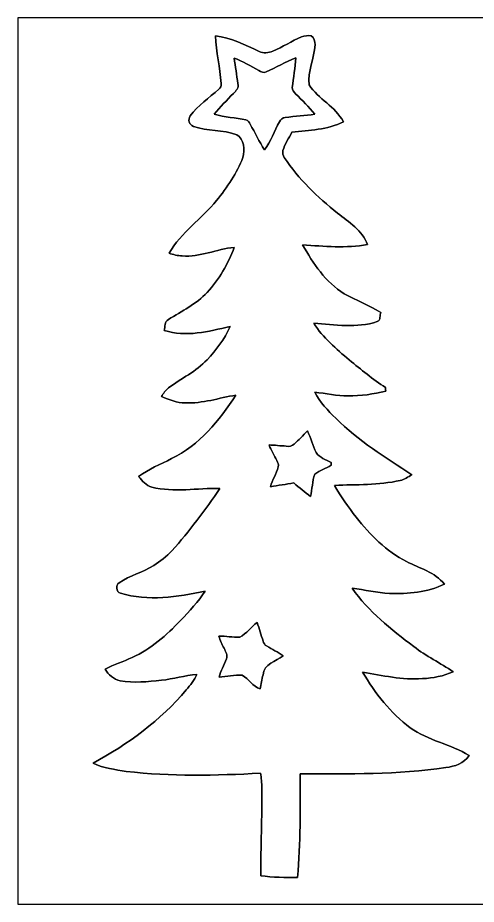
# Model space of a CAD drawing. Header units: centimetres. Extents: x -16.8 to 16.8, y -16.7 to 16.7.
# Drawn here: x -16.77 to 0.46, y -16.67 to 16.67 of the extents above; entities that cross this region are included whole.
import ezdxf

# ---------------------------------------------------------------- set-up
doc = ezdxf.new("R2010")
doc.units = ezdxf.units.CM
doc.header["$MEASUREMENT"] = 0
doc.layers.add('Layer 1', color=7, linetype='Continuous')

msp = doc.modelspace()

# ---------------------------------------------------------------- linework, layer by layer
at = {"layer": 'Layer 1', "color": 7}
for points, knots in [([(-16.77458, 16.66875), (-16.77458, 16.66875), (16.77458, 16.66875), (16.77458, 16.66875), (16.77458, 16.66875), (16.77458, 16.66875), (16.77458, -16.66875), (16.77458, -16.66875), (16.77458, -16.66875), (16.77458, -16.66875), (-16.77458, -16.66875), (-16.77458, -16.66875), (-16.77458, -16.66875), (-16.77458, -16.66875), (-16.77458, 16.66875), (-16.77458, 16.66875), (-16.77458, 16.66875), (-16.77458, 16.66875), (-16.77458, 16.66875), (-16.77458, 16.66875)], [0, 0, 0, 0, 0.16666667, 0.16666667, 0.16666667, 0.16666667, 0.33333333, 0.33333333, 0.33333333, 0.33333333, 0.5, 0.5, 0.5, 0.5, 0.66666667, 0.66666667, 0.66666667, 0.66666667, 1, 1, 1, 1]), ([(-6.10729, 15.94838), (-6.48088, 15.79421), (-6.81637, 15.56103), (-7.19102, 15.40969), (-7.19102, 15.40969), (-7.35189, 15.34054), (-7.54168, 15.32819), (-7.7022, 15.40404), (-7.7022, 15.40404), (-8.23454, 15.63476), (-8.757, 15.93568), (-9.34791, 15.98189), (-9.34791, 15.98189), (-9.31333, 15.38146), (-9.17504, 14.79197), (-9.12566, 14.1926), (-9.12566, 14.1926), (-9.11437, 14.11076), (-9.15353, 14.03138), (-9.21879, 13.98164), (-9.21879, 13.98164), (-9.5825, 13.65356), (-10.00231, 13.37663), (-10.29194, 12.97446), (-10.29194, 12.97446), (-10.38825, 12.83794), (-10.33533, 12.63862), (-10.17376, 12.58358), (-10.17376, 12.58358), (-9.65024, 12.39273), (-9.06604, 12.47457), (-8.54604, 12.26714), (-8.54604, 12.26714), (-8.25994, 12.10769), (-8.22678, 11.69776), (-8.3118, 11.41448), (-8.3118, 11.41448), (-8.54216, 10.82146), (-8.90305, 10.28771), (-9.30134, 9.79523), (-9.30134, 9.79523), (-9.86367, 9.10625), (-10.64013, 8.59543), (-11.08745, 7.81509), (-11.08745, 7.81509), (-10.93011, 7.76041), (-10.76784, 7.71737), (-10.59991, 7.71454), (-10.59991, 7.71454), (-9.92399, 7.6521), (-9.30099, 7.97242), (-8.63847, 8.0331), (-8.63847, 8.0331), (-8.86883, 7.41292), (-9.20291, 6.82449), (-9.65518, 6.33906), (-9.65518, 6.33906), (-10.06581, 5.90374), (-10.60873, 5.63563), (-11.11003, 5.32377), (-11.11003, 5.32377), (-11.25643, 5.24334), (-11.23527, 5.04366), (-11.26666, 4.90855), (-11.26666, 4.90855), (-10.45739, 4.64079), (-9.59873, 4.87856), (-8.79687, 5.05284), (-8.79687, 5.05284), (-8.99548, 4.58329), (-9.31369, 4.17371), (-9.65976, 3.80365), (-9.65976, 3.80365), (-10.07639, 3.36726), (-10.62955, 3.10409), (-11.10968, 2.74884), (-11.10968, 2.74884), (-11.22433, 2.66453), (-11.30512, 2.54423), (-11.3725, 2.42041), (-11.3725, 2.42041), (-11.0871, 2.30576), (-10.79359, 2.18299), (-10.48032, 2.18581), (-10.48032, 2.18581), (-9.83121, 2.15547), (-9.20997, 2.37349), (-8.57814, 2.47579), (-8.57814, 2.47579), (-9.20291, 1.53), (-9.94622, 0.58914), (-10.99361, 0.09137), (-10.99361, 0.09137), (-11.41236, -0.12524), (-11.85792, -0.29669), (-12.23328, -0.58879), (-12.23328, -0.58879), (-12.08969, -0.74048), (-11.95352, -0.93204), (-11.73692, -0.98037), (-11.73692, -0.98037), (-10.89836, -1.19133), (-10.027, -1.01529), (-9.17575, -1.02941), (-9.17575, -1.02941), (-9.72749, -1.84714), (-10.3191, -2.64301), (-10.98515, -3.37326), (-10.98515, -3.37326), (-11.18164, -3.59022), (-11.41413, -3.77331), (-11.66319, -3.92606), (-11.66319, -3.92606), (-12.07241, -4.18747), (-12.55466, -4.30565), (-12.95894, -4.57518), (-12.95894, -4.57518), (-13.11204, -4.65949), (-13.07677, -4.92548), (-12.91484, -4.97276), (-12.91484, -4.97276), (-11.87309, -5.28355), (-10.76678, -5.11528), (-9.72573, -4.88915), (-9.72573, -4.88915), (-9.99278, -5.29167), (-10.32193, -5.64797), (-10.65318, -5.99793), (-10.65318, -5.99793), (-11.17812, -6.55461), (-11.77149, -7.06684), (-12.47281, -7.38646), (-12.47281, -7.38646), (-12.80583, -7.54768), (-13.16284, -7.65422), (-13.49199, -7.82391), (-13.49199, -7.82391), (-13.36075, -8.02957), (-13.17237, -8.21584), (-12.92472, -8.26417), (-12.92472, -8.26417), (-12.41284, -8.35307), (-11.88791, -8.30263), (-11.37532, -8.24371), (-11.37532, -8.24371), (-10.92518, -8.20208), (-10.49091, -8.06344), (-10.04076, -8.02428), (-10.04076, -8.02428), (-10.13001, -8.24618), (-10.29335, -8.42469), (-10.44293, -8.60742), (-10.44293, -8.60742), (-11.40037, -9.76066), (-12.63756, -10.64683), (-13.94389, -11.36403), (-13.94389, -11.36403), (-13.55478, -11.55277), (-13.11734, -11.60321), (-12.69506, -11.67095), (-12.69506, -11.67095), (-11.02078, -11.87132), (-9.3278, -11.83146), (-7.64752, -11.73797), (-7.64752, -11.73797), (-7.62106, -11.92177), (-7.59848, -12.10733), (-7.60201, -12.29395), (-7.60201, -12.29395), (-7.58613, -13.39497), (-7.64293, -14.49493), (-7.64187, -15.59595), (-7.64187, -15.59595), (-7.18432, -15.65275), (-6.71936, -15.67639), (-6.25828, -15.65769), (-6.25828, -15.65769), (-6.13904, -14.36476), (-6.16444, -13.06301), (-6.16091, -11.76584), (-6.16091, -11.76584), (-4.33388, -11.75702), (-2.49449, -11.79936), (-0.68192, -11.52878), (-0.68192, -11.52878), (-0.35066, -11.48609), (-0.00529, -11.36967), (0.19015, -11.0804), (0.19015, -11.0804), (-0.50483, -10.64013), (-1.3522, -10.51842), (-2.02036, -10.02877), (-2.02036, -10.02877), (-2.7686, -9.48408), (-3.34257, -8.72737), (-3.81212, -7.93856), (-3.81212, -7.93856), (-3.06952, -8.0585), (-2.32339, -8.25112), (-1.56457, -8.18092), (-1.56457, -8.18092), (-1.16593, -8.17139), (-0.77399, -8.08002), (-0.40534, -7.93044), (-0.40534, -7.93044), (-0.88971, -7.59531), (-1.42804, -7.3406), (-1.89336, -6.97512), (-1.89336, -6.97512), (-2.7365, -6.32919), (-3.59445, -5.65961), (-4.20829, -4.78155), (-4.20829, -4.78155), (-3.73768, -4.84293), (-3.27484, -4.959), (-2.79894, -4.98087), (-2.79894, -4.98087), (-2.10044, -5.00662), (-1.37266, -4.94171), (-0.7366, -4.62986), (-0.7366, -4.62986), (-1.09996, -4.18571), (-1.67005, -4.02872), (-2.16429, -3.78425), (-2.16429, -3.78425), (-2.92312, -3.39619), (-3.53413, -2.77636), (-4.05306, -2.11138), (-4.05306, -2.11138), (-4.34622, -1.73002), (-4.64185, -1.34338), (-4.86481, -0.91581), (-4.86481, -0.91581), (-4.04424, -0.8823), (-3.21169, -0.91228), (-2.40453, -0.73307), (-2.40453, -0.73307), (-2.24367, -0.69497), (-2.10291, -0.60219), (-1.9618, -0.51929), (-1.9618, -0.51929), (-2.95099, 0.13264), (-3.97545, 0.75953), (-4.8133, 1.60726), (-4.8133, 1.60726), (-5.12128, 1.89689), (-5.41443, 2.2098), (-5.61375, 2.58657), (-5.61375, 2.58657), (-5.19501, 2.53824), (-4.78049, 2.44969), (-4.35716, 2.45322), (-4.35716, 2.45322), (-3.87985, 2.43734), (-3.40713, 2.51672), (-2.94499, 2.62925), (-2.94499, 2.62925), (-2.94711, 2.6737), (-2.94887, 2.7178), (-2.95063, 2.7619), (-2.95063, 2.7619), (-3.429, 3.07516), (-3.87103, 3.43958), (-4.31447, 3.79942), (-4.31447, 3.79942), (-4.79743, 4.21922), (-5.30789, 4.63515), (-5.65079, 5.18301), (-5.65079, 5.18301), (-4.85987, 5.12374), (-4.03331, 4.98546), (-3.26249, 5.24087), (-3.26249, 5.24087), (-3.12491, 5.2892), (-3.16971, 5.48287), (-3.13302, 5.58412), (-3.13302, 5.58412), (-3.57152, 5.85611), (-4.05201, 6.04767), (-4.50603, 6.28932), (-4.50603, 6.28932), (-5.20453, 6.71936), (-5.66738, 7.43338), (-6.06848, 8.12871), (-6.06848, 8.12871), (-5.25709, 8.06767), (-4.43406, 8.00065), (-3.6262, 8.13611), (-3.6262, 8.13611), (-3.8287, 8.67163), (-4.32788, 8.98102), (-4.75298, 9.32286), (-4.75298, 9.32286), (-5.5185, 9.91588), (-6.21736, 10.6045), (-6.7564, 11.41271), (-6.7564, 11.41271), (-6.80438, 11.48891), (-6.83507, 11.58205), (-6.80614, 11.6713), (-6.80614, 11.6713), (-6.74123, 11.92071), (-6.58636, 12.13379), (-6.4703, 12.36063), (-6.4703, 12.36063), (-5.81801, 12.45482), (-5.12939, 12.44), (-4.53319, 12.75997), (-4.53319, 12.75997), (-4.84823, 13.32265), (-5.46453, 13.61828), (-5.82613, 14.14392), (-5.82613, 14.14392), (-5.87481, 14.65968), (-5.62998, 15.14193), (-5.59929, 15.65134), (-5.59929, 15.65134), (-5.59717, 15.77516), (-5.62857, 15.92051), (-5.74393, 15.98789), (-5.74393, 15.98789), (-5.86352, 16.01964), (-5.99193, 15.98577), (-6.10729, 15.94838), (-6.10729, 15.94838), (-6.10729, 15.94838), (-6.10729, 15.94838), (-6.10729, 15.94838)], [0, 0, 0, 0, 0.01204819, 0.01204819, 0.01204819, 0.01204819, 0.02409639, 0.02409639, 0.02409639, 0.02409639, 0.03614458, 0.03614458, 0.03614458, 0.03614458, 0.04819277, 0.04819277, 0.04819277, 0.04819277, 0.06024096, 0.06024096, 0.06024096, 0.06024096, 0.07228916, 0.07228916, 0.07228916, 0.07228916, 0.08433735, 0.08433735, 0.08433735, 0.08433735, 0.09638554, 0.09638554, 0.09638554, 0.09638554, 0.10843373, 0.10843373, 0.10843373, 0.10843373, 0.12048193, 0.12048193, 0.12048193, 0.12048193, 0.13253012, 0.13253012, 0.13253012, 0.13253012, 0.14457831, 0.14457831, 0.14457831, 0.14457831, 0.15662651, 0.15662651, 0.15662651, 0.15662651, 0.1686747, 0.1686747, 0.1686747, 0.1686747, 0.18072289, 0.18072289, 0.18072289, 0.18072289, 0.19277108, 0.19277108, 0.19277108, 0.19277108, 0.20481928, 0.20481928, 0.20481928, 0.20481928, 0.21686747, 0.21686747, 0.21686747, 0.21686747, 0.22891566, 0.22891566, 0.22891566, 0.22891566, 0.24096386, 0.24096386, 0.24096386, 0.24096386, 0.25301205, 0.25301205, 0.25301205, 0.25301205, 0.26506024, 0.26506024, 0.26506024, 0.26506024, 0.27710843, 0.27710843, 0.27710843, 0.27710843, 0.28915663, 0.28915663, 0.28915663, 0.28915663, 0.30120482, 0.30120482, 0.30120482, 0.30120482, 0.31325301, 0.31325301, 0.31325301, 0.31325301, 0.3253012, 0.3253012, 0.3253012, 0.3253012, 0.3373494, 0.3373494, 0.3373494, 0.3373494, 0.34939759, 0.34939759, 0.34939759, 0.34939759, 0.36144578, 0.36144578, 0.36144578, 0.36144578, 0.37349398, 0.37349398, 0.37349398, 0.37349398, 0.38554217, 0.38554217, 0.38554217, 0.38554217, 0.39759036, 0.39759036, 0.39759036, 0.39759036, 0.40963855, 0.40963855, 0.40963855, 0.40963855, 0.42168675, 0.42168675, 0.42168675, 0.42168675, 0.43373494, 0.43373494, 0.43373494, 0.43373494, 0.44578313, 0.44578313, 0.44578313, 0.44578313, 0.45783133, 0.45783133, 0.45783133, 0.45783133, 0.46987952, 0.46987952, 0.46987952, 0.46987952, 0.48192771, 0.48192771, 0.48192771, 0.48192771, 0.4939759, 0.4939759, 0.4939759, 0.4939759, 0.5060241, 0.5060241, 0.5060241, 0.5060241, 0.51807229, 0.51807229, 0.51807229, 0.51807229, 0.53012048, 0.53012048, 0.53012048, 0.53012048, 0.54216867, 0.54216867, 0.54216867, 0.54216867, 0.55421687, 0.55421687, 0.55421687, 0.55421687, 0.56626506, 0.56626506, 0.56626506, 0.56626506, 0.57831325, 0.57831325, 0.57831325, 0.57831325, 0.59036145, 0.59036145, 0.59036145, 0.59036145, 0.60240964, 0.60240964, 0.60240964, 0.60240964, 0.61445783, 0.61445783, 0.61445783, 0.61445783, 0.62650602, 0.62650602, 0.62650602, 0.62650602, 0.63855422, 0.63855422, 0.63855422, 0.63855422, 0.65060241, 0.65060241, 0.65060241, 0.65060241, 0.6626506, 0.6626506, 0.6626506, 0.6626506, 0.6746988, 0.6746988, 0.6746988, 0.6746988, 0.68674699, 0.68674699, 0.68674699, 0.68674699, 0.69879518, 0.69879518, 0.69879518, 0.69879518, 0.71084337, 0.71084337, 0.71084337, 0.71084337, 0.72289157, 0.72289157, 0.72289157, 0.72289157, 0.73493976, 0.73493976, 0.73493976, 0.73493976, 0.74698795, 0.74698795, 0.74698795, 0.74698795, 0.75903614, 0.75903614, 0.75903614, 0.75903614, 0.77108434, 0.77108434, 0.77108434, 0.77108434, 0.78313253, 0.78313253, 0.78313253, 0.78313253, 0.79518072, 0.79518072, 0.79518072, 0.79518072, 0.80722892, 0.80722892, 0.80722892, 0.80722892, 0.81927711, 0.81927711, 0.81927711, 0.81927711, 0.8313253, 0.8313253, 0.8313253, 0.8313253, 0.84337349, 0.84337349, 0.84337349, 0.84337349, 0.85542169, 0.85542169, 0.85542169, 0.85542169, 0.86746988, 0.86746988, 0.86746988, 0.86746988, 0.87951807, 0.87951807, 0.87951807, 0.87951807, 0.89156627, 0.89156627, 0.89156627, 0.89156627, 0.90361446, 0.90361446, 0.90361446, 0.90361446, 0.91566265, 0.91566265, 0.91566265, 0.91566265, 0.92771084, 0.92771084, 0.92771084, 0.92771084, 0.93975904, 0.93975904, 0.93975904, 0.93975904, 0.95180723, 0.95180723, 0.95180723, 0.95180723, 0.96385542, 0.96385542, 0.96385542, 0.96385542, 0.97590361, 0.97590361, 0.97590361, 0.97590361, 1, 1, 1, 1]), ([(-8.64447, 15.15286), (-8.31709, 15.03257), (-8.02252, 14.84383), (-7.7149, 14.68261), (-7.7149, 14.68261), (-7.62917, 14.64416), (-7.52969, 14.58277), (-7.43514, 14.63146), (-7.43514, 14.63146), (-7.05767, 14.79268), (-6.70666, 15.00964), (-6.32601, 15.16451), (-6.32601, 15.16451), (-6.33201, 14.78703), (-6.42197, 14.41838), (-6.45513, 14.04408), (-6.45513, 14.04408), (-6.46712, 13.94813), (-6.38951, 13.87722), (-6.33236, 13.8116), (-6.33236, 13.8116), (-6.08365, 13.56113), (-5.83212, 13.31207), (-5.60564, 13.04078), (-5.60564, 13.04078), (-5.9757, 12.98575), (-6.34859, 12.95964), (-6.72042, 12.92119), (-6.72042, 12.92119), (-6.81743, 12.9159), (-6.88799, 12.83688), (-6.93455, 12.75891), (-6.93455, 12.75891), (-7.13317, 12.41107), (-7.26264, 12.02478), (-7.49653, 11.6967), (-7.49653, 11.6967), (-7.70149, 12.00609), (-7.85495, 12.34475), (-8.03839, 12.66649), (-8.03839, 12.66649), (-8.07826, 12.72963), (-8.11812, 12.80724), (-8.1975, 12.82594), (-8.1975, 12.82594), (-8.58979, 12.92049), (-9.00571, 12.90496), (-9.38777, 13.04713), (-9.38777, 13.04713), (-9.15811, 13.31383), (-8.91752, 13.57066), (-8.66881, 13.81936), (-8.66881, 13.81936), (-8.57638, 13.92237), (-8.44868, 14.03315), (-8.503, 14.19331), (-8.503, 14.19331), (-8.54004, 14.51469), (-8.60072, 14.83254), (-8.64447, 15.15286)], [0, 0, 0, 0, 0.0625, 0.0625, 0.0625, 0.0625, 0.125, 0.125, 0.125, 0.125, 0.1875, 0.1875, 0.1875, 0.1875, 0.25, 0.25, 0.25, 0.25, 0.3125, 0.3125, 0.3125, 0.3125, 0.375, 0.375, 0.375, 0.375, 0.4375, 0.4375, 0.4375, 0.4375, 0.5, 0.5, 0.5, 0.5, 0.5625, 0.5625, 0.5625, 0.5625, 0.625, 0.625, 0.625, 0.625, 0.6875, 0.6875, 0.6875, 0.6875, 0.75, 0.75, 0.75, 0.75, 0.8125, 0.8125, 0.8125, 0.8125, 0.875, 0.875, 0.875, 0.875, 1, 1, 1, 1]), ([(-6.38704, 0.63606), (-6.20783, 0.78705), (-6.05014, 0.96097), (-5.88963, 1.13065), (-5.88963, 1.13065), (-5.76227, 0.86678), (-5.67478, 0.58632), (-5.56401, 0.31538), (-5.56401, 0.31538), (-5.42678, 0.12771), (-5.19465, 0.04833), (-4.99569, -0.05891), (-4.99569, -0.05891), (-4.99428, -0.08467), (-4.99181, -0.13582), (-4.99039, -0.16157), (-4.99039, -0.16157), (-5.19359, -0.27764), (-5.42396, -0.3496), (-5.60917, -0.49424), (-5.60917, -0.49424), (-5.70689, -0.76306), (-5.70653, -1.05939), (-5.77144, -1.33809), (-5.77144, -1.33809), (-5.98382, -1.17087), (-6.18913, -0.99519), (-6.40045, -0.82691), (-6.40045, -0.82691), (-6.6929, -0.87136), (-6.98429, -0.92146), (-7.27569, -0.96943), (-7.27569, -0.96943), (-7.20478, -0.70944), (-7.05767, -0.47766), (-6.98147, -0.21943), (-6.98147, -0.21943), (-6.95043, -0.13617), (-7.01604, -0.05821), (-7.04144, 0.01588), (-7.04144, 0.01588), (-7.13493, 0.21272), (-7.25064, 0.39864), (-7.33002, 0.60184), (-7.33002, 0.60184), (-7.11341, 0.6036), (-6.89928, 0.5648), (-6.68232, 0.56198), (-6.68232, 0.56198), (-6.57225, 0.52176), (-6.46642, 0.56691), (-6.38704, 0.63606)], [0, 0, 0, 0, 0.07142857, 0.07142857, 0.07142857, 0.07142857, 0.14285714, 0.14285714, 0.14285714, 0.14285714, 0.21428571, 0.21428571, 0.21428571, 0.21428571, 0.28571429, 0.28571429, 0.28571429, 0.28571429, 0.35714286, 0.35714286, 0.35714286, 0.35714286, 0.42857143, 0.42857143, 0.42857143, 0.42857143, 0.5, 0.5, 0.5, 0.5, 0.57142857, 0.57142857, 0.57142857, 0.57142857, 0.64285714, 0.64285714, 0.64285714, 0.64285714, 0.71428571, 0.71428571, 0.71428571, 0.71428571, 0.78571429, 0.78571429, 0.78571429, 0.78571429, 0.85714286, 0.85714286, 0.85714286, 0.85714286, 1, 1, 1, 1]), ([(-8.42539, -6.62446), (-8.1728, -6.48652), (-7.99888, -6.24699), (-7.77804, -6.06743), (-7.77804, -6.06743), (-7.69373, -6.2992), (-7.62882, -6.53732), (-7.55262, -6.77192), (-7.55262, -6.77192), (-7.52793, -6.84459), (-7.49864, -6.92503), (-7.41962, -6.95643), (-7.41962, -6.95643), (-7.21607, -7.08378), (-6.99629, -7.18573), (-6.79909, -7.32437), (-6.79909, -7.32437), (-7.06649, -7.53745), (-7.53039, -7.6267), (-7.5565, -8.03663), (-7.5565, -8.03663), (-7.59919, -8.21337), (-7.62988, -8.39258), (-7.66798, -8.57109), (-7.66798, -8.57109), (-7.94173, -8.47231), (-8.08849, -8.19362), (-8.3372, -8.05921), (-8.3372, -8.05921), (-8.62789, -8.02887), (-8.91858, -8.10754), (-9.20856, -8.13047), (-9.20856, -8.13047), (-9.14541, -7.88987), (-9.00712, -7.67856), (-8.93304, -7.44255), (-8.93304, -7.44255), (-8.87589, -7.2965), (-8.9602, -7.16703), (-9.01982, -7.04286), (-9.01982, -7.04286), (-9.09743, -6.89681), (-9.15988, -6.74299), (-9.22091, -6.58954), (-9.22091, -6.58954), (-8.95491, -6.57401), (-8.69033, -6.63998), (-8.42539, -6.62446)], [0, 0, 0, 0, 0.07692308, 0.07692308, 0.07692308, 0.07692308, 0.15384615, 0.15384615, 0.15384615, 0.15384615, 0.23076923, 0.23076923, 0.23076923, 0.23076923, 0.30769231, 0.30769231, 0.30769231, 0.30769231, 0.38461538, 0.38461538, 0.38461538, 0.38461538, 0.46153846, 0.46153846, 0.46153846, 0.46153846, 0.53846154, 0.53846154, 0.53846154, 0.53846154, 0.61538462, 0.61538462, 0.61538462, 0.61538462, 0.69230769, 0.69230769, 0.69230769, 0.69230769, 0.76923077, 0.76923077, 0.76923077, 0.76923077, 0.84615385, 0.84615385, 0.84615385, 0.84615385, 1, 1, 1, 1])]:
    msp.add_open_spline(points, degree=3, knots=knots, dxfattribs=at)
at = {"layer": 'Layer 1', "color": 252}
for points, knots in [([(-6.10729, 15.94838), (-5.99193, 15.98577), (-5.86352, 16.01964), (-5.74393, 15.98789), (-5.74393, 15.98789), (-5.62857, 15.92051), (-5.59717, 15.77516), (-5.59929, 15.65134), (-5.59929, 15.65134), (-5.62998, 15.14193), (-5.87481, 14.65968), (-5.82613, 14.14392), (-5.82613, 14.14392), (-5.46453, 13.61828), (-4.84823, 13.32265), (-4.53319, 12.75997), (-4.53319, 12.75997), (-5.12939, 12.44), (-5.81801, 12.45482), (-6.4703, 12.36063), (-6.4703, 12.36063), (-6.58636, 12.13379), (-6.74123, 11.92071), (-6.80614, 11.6713), (-6.80614, 11.6713), (-6.83507, 11.58205), (-6.80438, 11.48891), (-6.7564, 11.41271), (-6.7564, 11.41271), (-6.21736, 10.6045), (-5.5185, 9.91588), (-4.75298, 9.32286), (-4.75298, 9.32286), (-4.32788, 8.98102), (-3.8287, 8.67163), (-3.6262, 8.13611), (-3.6262, 8.13611), (-4.43406, 8.00065), (-5.25709, 8.06767), (-6.06848, 8.12871), (-6.06848, 8.12871), (-5.66738, 7.43338), (-5.20453, 6.71936), (-4.50603, 6.28932), (-4.50603, 6.28932), (-4.05201, 6.04767), (-3.57152, 5.85611), (-3.13302, 5.58412), (-3.13302, 5.58412), (-3.16971, 5.48287), (-3.12491, 5.2892), (-3.26249, 5.24087), (-3.26249, 5.24087), (-4.03331, 4.98546), (-4.85987, 5.12374), (-5.65079, 5.18301), (-5.65079, 5.18301), (-5.30789, 4.63515), (-4.79743, 4.21922), (-4.31447, 3.79942), (-4.31447, 3.79942), (-3.87103, 3.43958), (-3.429, 3.07516), (-2.95063, 2.7619), (-2.95063, 2.7619), (-2.94887, 2.7178), (-2.94711, 2.6737), (-2.94499, 2.62925), (-2.94499, 2.62925), (-3.40713, 2.51672), (-3.87985, 2.43734), (-4.35716, 2.45322), (-4.35716, 2.45322), (-4.78049, 2.44969), (-5.19501, 2.53824), (-5.61375, 2.58657), (-5.61375, 2.58657), (-5.41443, 2.2098), (-5.12128, 1.89689), (-4.8133, 1.60726), (-4.8133, 1.60726), (-3.97545, 0.75953), (-2.95099, 0.13264), (-1.9618, -0.51929), (-1.9618, -0.51929), (-2.10291, -0.60219), (-2.24367, -0.69497), (-2.40453, -0.73307), (-2.40453, -0.73307), (-3.21169, -0.91228), (-4.04424, -0.8823), (-4.86481, -0.91581), (-4.86481, -0.91581), (-4.64185, -1.34338), (-4.34622, -1.73002), (-4.05306, -2.11138), (-4.05306, -2.11138), (-3.53413, -2.77636), (-2.92312, -3.39619), (-2.16429, -3.78425), (-2.16429, -3.78425), (-1.67005, -4.02872), (-1.09996, -4.18571), (-0.7366, -4.62986), (-0.7366, -4.62986), (-1.37266, -4.94171), (-2.10044, -5.00662), (-2.79894, -4.98087), (-2.79894, -4.98087), (-3.27484, -4.959), (-3.73768, -4.84293), (-4.20829, -4.78155), (-4.20829, -4.78155), (-3.59445, -5.65961), (-2.7365, -6.32919), (-1.89336, -6.97512), (-1.89336, -6.97512), (-1.42804, -7.3406), (-0.88971, -7.59531), (-0.40534, -7.93044), (-0.40534, -7.93044), (-0.77399, -8.08002), (-1.16593, -8.17139), (-1.56457, -8.18092), (-1.56457, -8.18092), (-2.32339, -8.25112), (-3.06952, -8.0585), (-3.81212, -7.93856), (-3.81212, -7.93856), (-3.34257, -8.72737), (-2.7686, -9.48408), (-2.02036, -10.02877), (-2.02036, -10.02877), (-1.3522, -10.51842), (-0.50483, -10.64013), (0.19015, -11.0804), (0.19015, -11.0804), (-0.00529, -11.36967), (-0.35066, -11.48609), (-0.68192, -11.52878), (-0.68192, -11.52878), (-2.49449, -11.79936), (-4.33388, -11.75702), (-6.16091, -11.76584), (-6.16091, -11.76584), (-6.16444, -13.06301), (-6.13904, -14.36476), (-6.25828, -15.65769), (-6.25828, -15.65769), (-6.71936, -15.67639), (-7.18432, -15.65275), (-7.64187, -15.59595), (-7.64187, -15.59595), (-7.64293, -14.49493), (-7.58613, -13.39497), (-7.60201, -12.29395), (-7.60201, -12.29395), (-7.59848, -12.10733), (-7.62106, -11.92177), (-7.64752, -11.73797), (-7.64752, -11.73797), (-9.3278, -11.83146), (-11.02078, -11.87132), (-12.69506, -11.67095), (-12.69506, -11.67095), (-13.11734, -11.60321), (-13.55478, -11.55277), (-13.94389, -11.36403), (-13.94389, -11.36403), (-12.63756, -10.64683), (-11.40037, -9.76066), (-10.44293, -8.60742), (-10.44293, -8.60742), (-10.29335, -8.42469), (-10.13001, -8.24618), (-10.04076, -8.02428), (-10.04076, -8.02428), (-10.49091, -8.06344), (-10.92518, -8.20208), (-11.37532, -8.24371), (-11.37532, -8.24371), (-11.88791, -8.30263), (-12.41284, -8.35307), (-12.92472, -8.26417), (-12.92472, -8.26417), (-13.17237, -8.21584), (-13.36075, -8.02957), (-13.49199, -7.82391), (-13.49199, -7.82391), (-13.16284, -7.65422), (-12.80583, -7.54768), (-12.47281, -7.38646), (-12.47281, -7.38646), (-11.77149, -7.06684), (-11.17812, -6.55461), (-10.65318, -5.99793), (-10.65318, -5.99793), (-10.32193, -5.64797), (-9.99278, -5.29167), (-9.72573, -4.88915), (-9.72573, -4.88915), (-10.76678, -5.11528), (-11.87309, -5.28355), (-12.91484, -4.97276), (-12.91484, -4.97276), (-13.07677, -4.92548), (-13.11204, -4.65949), (-12.95894, -4.57518), (-12.95894, -4.57518), (-12.55466, -4.30565), (-12.07241, -4.18747), (-11.66319, -3.92606), (-11.66319, -3.92606), (-11.41413, -3.77331), (-11.18164, -3.59022), (-10.98515, -3.37326), (-10.98515, -3.37326), (-10.3191, -2.64301), (-9.72749, -1.84714), (-9.17575, -1.02941), (-9.17575, -1.02941), (-10.027, -1.01529), (-10.89836, -1.19133), (-11.73692, -0.98037), (-11.73692, -0.98037), (-11.95352, -0.93204), (-12.08969, -0.74048), (-12.23328, -0.58879), (-12.23328, -0.58879), (-11.85792, -0.29669), (-11.41236, -0.12524), (-10.99361, 0.09137), (-10.99361, 0.09137), (-9.94622, 0.58914), (-9.20291, 1.53), (-8.57814, 2.47579), (-8.57814, 2.47579), (-9.20997, 2.37349), (-9.83121, 2.15547), (-10.48032, 2.18581), (-10.48032, 2.18581), (-10.79359, 2.18299), (-11.0871, 2.30576), (-11.3725, 2.42041), (-11.3725, 2.42041), (-11.30512, 2.54423), (-11.22433, 2.66453), (-11.10968, 2.74884), (-11.10968, 2.74884), (-10.62955, 3.10409), (-10.07639, 3.36726), (-9.65976, 3.80365), (-9.65976, 3.80365), (-9.31369, 4.17371), (-8.99548, 4.58329), (-8.79687, 5.05284), (-8.79687, 5.05284), (-9.59873, 4.87856), (-10.45739, 4.64079), (-11.26666, 4.90855), (-11.26666, 4.90855), (-11.23527, 5.04366), (-11.25643, 5.24334), (-11.11003, 5.32377), (-11.11003, 5.32377), (-10.60873, 5.63563), (-10.06581, 5.90374), (-9.65518, 6.33906), (-9.65518, 6.33906), (-9.20291, 6.82449), (-8.86883, 7.41292), (-8.63847, 8.0331), (-8.63847, 8.0331), (-9.30099, 7.97242), (-9.92399, 7.6521), (-10.59991, 7.71454), (-10.59991, 7.71454), (-10.76784, 7.71737), (-10.93011, 7.76041), (-11.08745, 7.81509), (-11.08745, 7.81509), (-10.64013, 8.59543), (-9.86367, 9.10625), (-9.30134, 9.79523), (-9.30134, 9.79523), (-8.90305, 10.28771), (-8.54216, 10.82146), (-8.3118, 11.41448), (-8.3118, 11.41448), (-8.22678, 11.69776), (-8.25994, 12.10769), (-8.54604, 12.26714), (-8.54604, 12.26714), (-9.06604, 12.47457), (-9.65024, 12.39273), (-10.17376, 12.58358), (-10.17376, 12.58358), (-10.33533, 12.63862), (-10.38825, 12.83794), (-10.29194, 12.97446), (-10.29194, 12.97446), (-10.00231, 13.37663), (-9.5825, 13.65356), (-9.21879, 13.98164), (-9.21879, 13.98164), (-9.15353, 14.03138), (-9.11437, 14.11076), (-9.12566, 14.1926), (-9.12566, 14.1926), (-9.17504, 14.79197), (-9.31333, 15.38146), (-9.34791, 15.98189), (-9.34791, 15.98189), (-8.757, 15.93568), (-8.23454, 15.63476), (-7.7022, 15.40404), (-7.7022, 15.40404), (-7.54168, 15.32819), (-7.35189, 15.34054), (-7.19102, 15.40969), (-7.19102, 15.40969), (-6.81637, 15.56103), (-6.48088, 15.79421), (-6.10729, 15.94838), (-6.10729, 15.94838), (-6.10729, 15.94838), (-6.10729, 15.94838), (-6.10729, 15.94838)], [0, 0, 0, 0, 0.01204819, 0.01204819, 0.01204819, 0.01204819, 0.02409639, 0.02409639, 0.02409639, 0.02409639, 0.03614458, 0.03614458, 0.03614458, 0.03614458, 0.04819277, 0.04819277, 0.04819277, 0.04819277, 0.06024096, 0.06024096, 0.06024096, 0.06024096, 0.07228916, 0.07228916, 0.07228916, 0.07228916, 0.08433735, 0.08433735, 0.08433735, 0.08433735, 0.09638554, 0.09638554, 0.09638554, 0.09638554, 0.10843373, 0.10843373, 0.10843373, 0.10843373, 0.12048193, 0.12048193, 0.12048193, 0.12048193, 0.13253012, 0.13253012, 0.13253012, 0.13253012, 0.14457831, 0.14457831, 0.14457831, 0.14457831, 0.15662651, 0.15662651, 0.15662651, 0.15662651, 0.1686747, 0.1686747, 0.1686747, 0.1686747, 0.18072289, 0.18072289, 0.18072289, 0.18072289, 0.19277108, 0.19277108, 0.19277108, 0.19277108, 0.20481928, 0.20481928, 0.20481928, 0.20481928, 0.21686747, 0.21686747, 0.21686747, 0.21686747, 0.22891566, 0.22891566, 0.22891566, 0.22891566, 0.24096386, 0.24096386, 0.24096386, 0.24096386, 0.25301205, 0.25301205, 0.25301205, 0.25301205, 0.26506024, 0.26506024, 0.26506024, 0.26506024, 0.27710843, 0.27710843, 0.27710843, 0.27710843, 0.28915663, 0.28915663, 0.28915663, 0.28915663, 0.30120482, 0.30120482, 0.30120482, 0.30120482, 0.31325301, 0.31325301, 0.31325301, 0.31325301, 0.3253012, 0.3253012, 0.3253012, 0.3253012, 0.3373494, 0.3373494, 0.3373494, 0.3373494, 0.34939759, 0.34939759, 0.34939759, 0.34939759, 0.36144578, 0.36144578, 0.36144578, 0.36144578, 0.37349398, 0.37349398, 0.37349398, 0.37349398, 0.38554217, 0.38554217, 0.38554217, 0.38554217, 0.39759036, 0.39759036, 0.39759036, 0.39759036, 0.40963855, 0.40963855, 0.40963855, 0.40963855, 0.42168675, 0.42168675, 0.42168675, 0.42168675, 0.43373494, 0.43373494, 0.43373494, 0.43373494, 0.44578313, 0.44578313, 0.44578313, 0.44578313, 0.45783133, 0.45783133, 0.45783133, 0.45783133, 0.46987952, 0.46987952, 0.46987952, 0.46987952, 0.48192771, 0.48192771, 0.48192771, 0.48192771, 0.4939759, 0.4939759, 0.4939759, 0.4939759, 0.5060241, 0.5060241, 0.5060241, 0.5060241, 0.51807229, 0.51807229, 0.51807229, 0.51807229, 0.53012048, 0.53012048, 0.53012048, 0.53012048, 0.54216867, 0.54216867, 0.54216867, 0.54216867, 0.55421687, 0.55421687, 0.55421687, 0.55421687, 0.56626506, 0.56626506, 0.56626506, 0.56626506, 0.57831325, 0.57831325, 0.57831325, 0.57831325, 0.59036145, 0.59036145, 0.59036145, 0.59036145, 0.60240964, 0.60240964, 0.60240964, 0.60240964, 0.61445783, 0.61445783, 0.61445783, 0.61445783, 0.62650602, 0.62650602, 0.62650602, 0.62650602, 0.63855422, 0.63855422, 0.63855422, 0.63855422, 0.65060241, 0.65060241, 0.65060241, 0.65060241, 0.6626506, 0.6626506, 0.6626506, 0.6626506, 0.6746988, 0.6746988, 0.6746988, 0.6746988, 0.68674699, 0.68674699, 0.68674699, 0.68674699, 0.69879518, 0.69879518, 0.69879518, 0.69879518, 0.71084337, 0.71084337, 0.71084337, 0.71084337, 0.72289157, 0.72289157, 0.72289157, 0.72289157, 0.73493976, 0.73493976, 0.73493976, 0.73493976, 0.74698795, 0.74698795, 0.74698795, 0.74698795, 0.75903614, 0.75903614, 0.75903614, 0.75903614, 0.77108434, 0.77108434, 0.77108434, 0.77108434, 0.78313253, 0.78313253, 0.78313253, 0.78313253, 0.79518072, 0.79518072, 0.79518072, 0.79518072, 0.80722892, 0.80722892, 0.80722892, 0.80722892, 0.81927711, 0.81927711, 0.81927711, 0.81927711, 0.8313253, 0.8313253, 0.8313253, 0.8313253, 0.84337349, 0.84337349, 0.84337349, 0.84337349, 0.85542169, 0.85542169, 0.85542169, 0.85542169, 0.86746988, 0.86746988, 0.86746988, 0.86746988, 0.87951807, 0.87951807, 0.87951807, 0.87951807, 0.89156627, 0.89156627, 0.89156627, 0.89156627, 0.90361446, 0.90361446, 0.90361446, 0.90361446, 0.91566265, 0.91566265, 0.91566265, 0.91566265, 0.92771084, 0.92771084, 0.92771084, 0.92771084, 0.93975904, 0.93975904, 0.93975904, 0.93975904, 0.95180723, 0.95180723, 0.95180723, 0.95180723, 0.96385542, 0.96385542, 0.96385542, 0.96385542, 0.97590361, 0.97590361, 0.97590361, 0.97590361, 1, 1, 1, 1]), ([(-8.64447, 15.15286), (-8.60072, 14.83254), (-8.54004, 14.51469), (-8.503, 14.19331), (-8.503, 14.19331), (-8.44868, 14.03315), (-8.57638, 13.92237), (-8.66881, 13.81936), (-8.66881, 13.81936), (-8.91752, 13.57066), (-9.15811, 13.31383), (-9.38777, 13.04713), (-9.38777, 13.04713), (-9.00571, 12.90496), (-8.58979, 12.92049), (-8.1975, 12.82594), (-8.1975, 12.82594), (-8.11812, 12.80724), (-8.07826, 12.72963), (-8.03839, 12.66649), (-8.03839, 12.66649), (-7.85495, 12.34475), (-7.70149, 12.00609), (-7.49653, 11.6967), (-7.49653, 11.6967), (-7.26264, 12.02478), (-7.13317, 12.41107), (-6.93455, 12.75891), (-6.93455, 12.75891), (-6.88799, 12.83688), (-6.81743, 12.9159), (-6.72042, 12.92119), (-6.72042, 12.92119), (-6.34859, 12.95964), (-5.9757, 12.98575), (-5.60564, 13.04078), (-5.60564, 13.04078), (-5.83212, 13.31207), (-6.08365, 13.56113), (-6.33236, 13.8116), (-6.33236, 13.8116), (-6.38951, 13.87722), (-6.46712, 13.94813), (-6.45513, 14.04408), (-6.45513, 14.04408), (-6.42197, 14.41838), (-6.33201, 14.78703), (-6.32601, 15.16451), (-6.32601, 15.16451), (-6.70666, 15.00964), (-7.05767, 14.79268), (-7.43514, 14.63146), (-7.43514, 14.63146), (-7.52969, 14.58277), (-7.62917, 14.64416), (-7.7149, 14.68261), (-7.7149, 14.68261), (-8.02252, 14.84383), (-8.31709, 15.03257), (-8.64447, 15.15286), (-8.64447, 15.15286), (-8.64447, 15.15286), (-8.64447, 15.15286), (-8.64447, 15.15286)], [0, 0, 0, 0, 0.05882353, 0.05882353, 0.05882353, 0.05882353, 0.11764706, 0.11764706, 0.11764706, 0.11764706, 0.17647059, 0.17647059, 0.17647059, 0.17647059, 0.23529412, 0.23529412, 0.23529412, 0.23529412, 0.29411765, 0.29411765, 0.29411765, 0.29411765, 0.35294118, 0.35294118, 0.35294118, 0.35294118, 0.41176471, 0.41176471, 0.41176471, 0.41176471, 0.47058824, 0.47058824, 0.47058824, 0.47058824, 0.52941176, 0.52941176, 0.52941176, 0.52941176, 0.58823529, 0.58823529, 0.58823529, 0.58823529, 0.64705882, 0.64705882, 0.64705882, 0.64705882, 0.70588235, 0.70588235, 0.70588235, 0.70588235, 0.76470588, 0.76470588, 0.76470588, 0.76470588, 0.82352941, 0.82352941, 0.82352941, 0.82352941, 0.88235294, 0.88235294, 0.88235294, 0.88235294, 1, 1, 1, 1]), ([(-6.38704, 0.63606), (-6.46642, 0.56691), (-6.57225, 0.52176), (-6.68232, 0.56198), (-6.68232, 0.56198), (-6.89928, 0.5648), (-7.11341, 0.6036), (-7.33002, 0.60184), (-7.33002, 0.60184), (-7.25064, 0.39864), (-7.13493, 0.21272), (-7.04144, 0.01588), (-7.04144, 0.01588), (-7.01604, -0.05821), (-6.95043, -0.13617), (-6.98147, -0.21943), (-6.98147, -0.21943), (-7.05767, -0.47766), (-7.20478, -0.70944), (-7.27569, -0.96943), (-7.27569, -0.96943), (-6.98429, -0.92146), (-6.6929, -0.87136), (-6.40045, -0.82691), (-6.40045, -0.82691), (-6.18913, -0.99519), (-5.98382, -1.17087), (-5.77144, -1.33809), (-5.77144, -1.33809), (-5.70653, -1.05939), (-5.70689, -0.76306), (-5.60917, -0.49424), (-5.60917, -0.49424), (-5.42396, -0.3496), (-5.19359, -0.27764), (-4.99039, -0.16157), (-4.99039, -0.16157), (-4.99181, -0.13582), (-4.99428, -0.08467), (-4.99569, -0.05891), (-4.99569, -0.05891), (-5.19465, 0.04833), (-5.42678, 0.12771), (-5.56401, 0.31538), (-5.56401, 0.31538), (-5.67478, 0.58632), (-5.76227, 0.86678), (-5.88963, 1.13065), (-5.88963, 1.13065), (-6.05014, 0.96097), (-6.20783, 0.78705), (-6.38704, 0.63606), (-6.38704, 0.63606), (-6.38704, 0.63606), (-6.38704, 0.63606), (-6.38704, 0.63606)], [0, 0, 0, 0, 0.06666667, 0.06666667, 0.06666667, 0.06666667, 0.13333333, 0.13333333, 0.13333333, 0.13333333, 0.2, 0.2, 0.2, 0.2, 0.26666667, 0.26666667, 0.26666667, 0.26666667, 0.33333333, 0.33333333, 0.33333333, 0.33333333, 0.4, 0.4, 0.4, 0.4, 0.46666667, 0.46666667, 0.46666667, 0.46666667, 0.53333333, 0.53333333, 0.53333333, 0.53333333, 0.6, 0.6, 0.6, 0.6, 0.66666667, 0.66666667, 0.66666667, 0.66666667, 0.73333333, 0.73333333, 0.73333333, 0.73333333, 0.8, 0.8, 0.8, 0.8, 0.86666667, 0.86666667, 0.86666667, 0.86666667, 1, 1, 1, 1]), ([(-8.42539, -6.62446), (-8.69033, -6.63998), (-8.95491, -6.57401), (-9.22091, -6.58954), (-9.22091, -6.58954), (-9.15988, -6.74299), (-9.09743, -6.89681), (-9.01982, -7.04286), (-9.01982, -7.04286), (-8.9602, -7.16703), (-8.87589, -7.2965), (-8.93304, -7.44255), (-8.93304, -7.44255), (-9.00712, -7.67856), (-9.14541, -7.88987), (-9.20856, -8.13047), (-9.20856, -8.13047), (-8.91858, -8.10754), (-8.62789, -8.02887), (-8.3372, -8.05921), (-8.3372, -8.05921), (-8.08849, -8.19362), (-7.94173, -8.47231), (-7.66798, -8.57109), (-7.66798, -8.57109), (-7.62988, -8.39258), (-7.59919, -8.21337), (-7.5565, -8.03663), (-7.5565, -8.03663), (-7.53039, -7.6267), (-7.06649, -7.53745), (-6.79909, -7.32437), (-6.79909, -7.32437), (-6.99629, -7.18573), (-7.21607, -7.08378), (-7.41962, -6.95643), (-7.41962, -6.95643), (-7.49864, -6.92503), (-7.52793, -6.84459), (-7.55262, -6.77192), (-7.55262, -6.77192), (-7.62882, -6.53732), (-7.69373, -6.2992), (-7.77804, -6.06743), (-7.77804, -6.06743), (-7.99888, -6.24699), (-8.1728, -6.48652), (-8.42539, -6.62446)], [0, 0, 0, 0, 0.07692308, 0.07692308, 0.07692308, 0.07692308, 0.15384615, 0.15384615, 0.15384615, 0.15384615, 0.23076923, 0.23076923, 0.23076923, 0.23076923, 0.30769231, 0.30769231, 0.30769231, 0.30769231, 0.38461538, 0.38461538, 0.38461538, 0.38461538, 0.46153846, 0.46153846, 0.46153846, 0.46153846, 0.53846154, 0.53846154, 0.53846154, 0.53846154, 0.61538462, 0.61538462, 0.61538462, 0.61538462, 0.69230769, 0.69230769, 0.69230769, 0.69230769, 0.76923077, 0.76923077, 0.76923077, 0.76923077, 0.84615385, 0.84615385, 0.84615385, 0.84615385, 1, 1, 1, 1])]:
    msp.add_open_spline(points, degree=3, knots=knots, dxfattribs=at)

doc.saveas('drawing.dxf')
